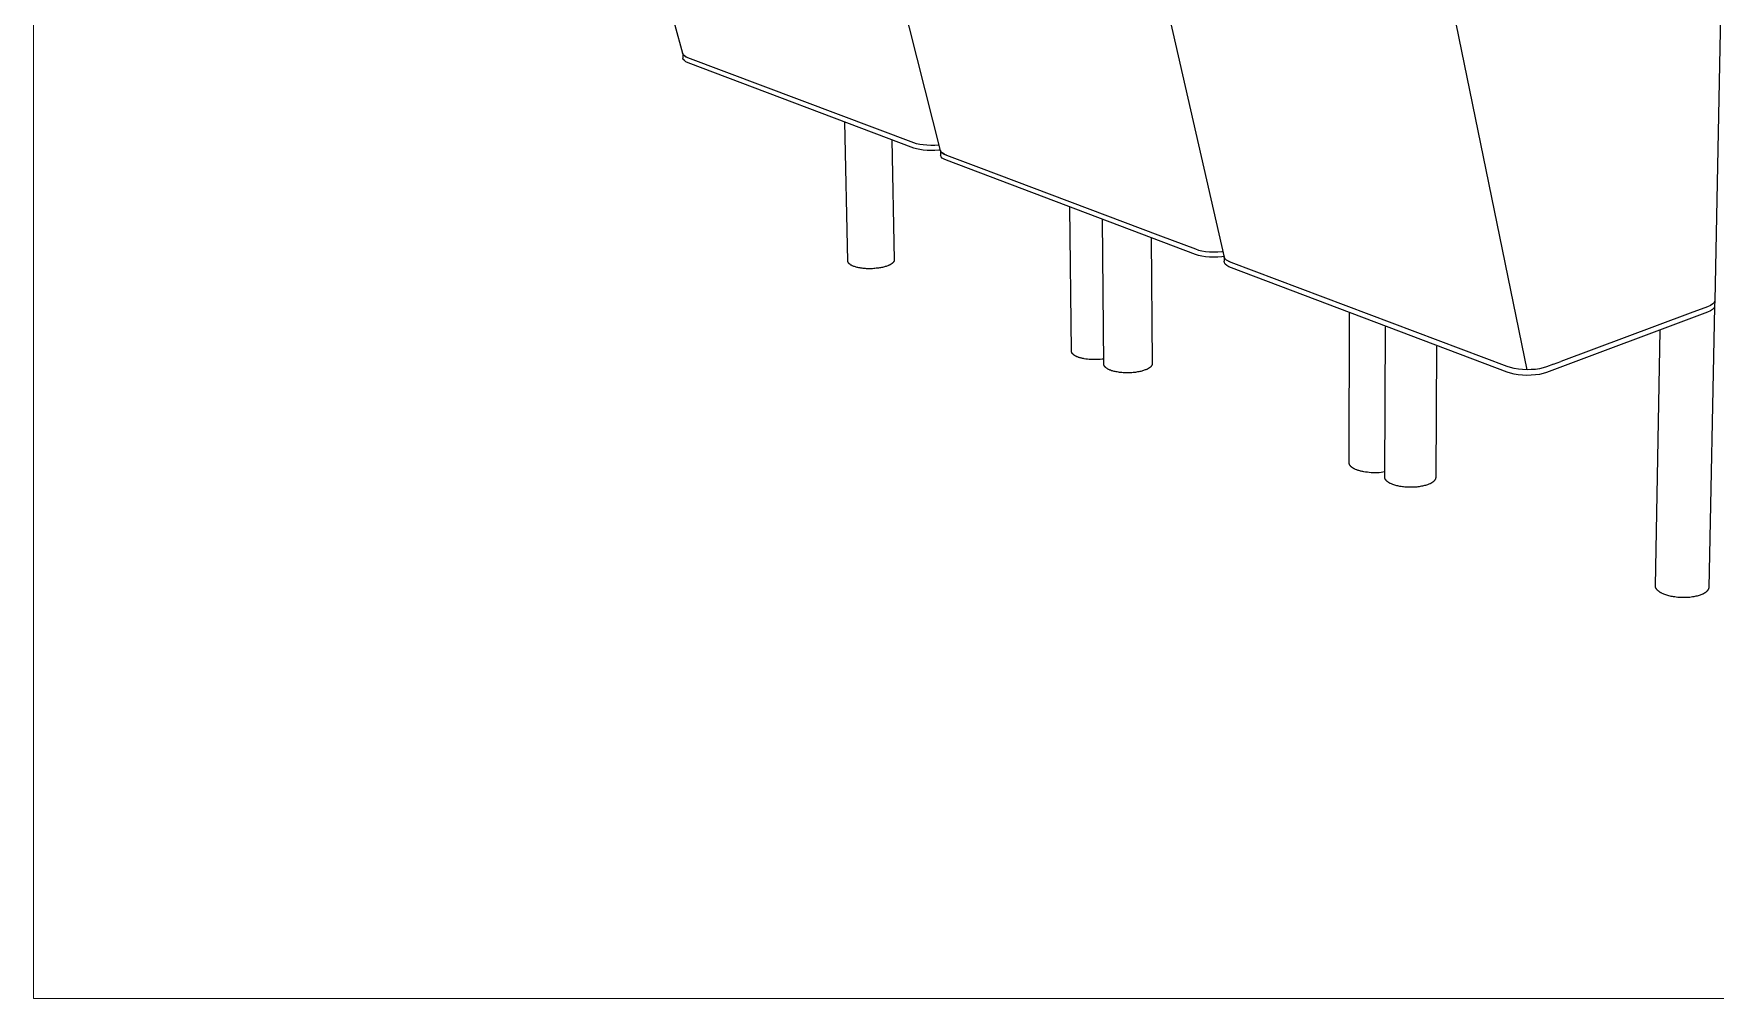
# Model space of a CAD drawing. Header units: millimetres. Extents: x 1422 to 6060, y -58 to 3182.
# Drawn here: x 1422 to 2838, y -58 to 755 of the extents above; entities that cross this region are included whole.
import ezdxf

# ---------------------------------------------------------------- set-up
doc = ezdxf.new("R2010")
doc.units = ezdxf.units.MM
doc.header["$MEASUREMENT"] = 0
doc.layers.add('Domyślny', color=7, linetype='Continuous', true_color=0x000000)
doc.layers.add('Utwórz2D linie widoczne', color=7, linetype='Continuous', true_color=0x000000)

msp = doc.modelspace()

# ---------------------------------------------------------------- linework, layer by layer
at = {"layer": 'Domyślny', "color": 18, "lineweight": 15, "true_color": 0x000000}
for p, q in [((1422.2, -57.9), (1422.2, 3182.1)), ((6055.3, -57.9), (1422.2, -57.9))]:
    msp.add_line(p, q, dxfattribs=at)
at = {"layer": 'Utwórz2D linie widoczne'}
for p, q in [((1968.9, 737.9), (1856.3, 1153.1)), ((2185.8, 656.2), (2077.2, 1088.8)), ((2425, 566.2), (2321.8, 1017.7)), ((2847.8, 1015.2), (2837.9, 529.6)), ((2679.8, 471.5), (2583.6, 942.6)), ((1968.7, 738), (1968.7, 738.4)), ((1969.1, 737), (1968.7, 738)), ((1968.9, 737.9), (1969, 733.8)), ((1969.2, 736.9), (1968.9, 737.9)), ((1969.9, 736), (1969.1, 737)), ((1970.1, 736), (1969.2, 736.9)), ((1969.3, 732.7), (1969, 733.8)), ((1970.2, 731.8), (1969.3, 732.7)), ((1971.2, 735.1), (1969.9, 736)), ((1971.4, 735.1), (1970.1, 736)), ((1971.5, 730.9), (1970.2, 731.8)), ((1973, 734.3), (1971.2, 735.1)), ((1973.2, 734.3), (1971.4, 735.1)), ((1973.3, 730.1), (1971.5, 730.9)), ((1973.2, 734.3), (1973, 734.3)), ((2163.4, 662.6), (1973.2, 734.3)), ((2163.4, 658.2), (1973.3, 730.1)), ((2107.9, 563), (2105.3, 680.2)), ((2144.9, 665.2), (2147, 564.1)), ((2165.7, 661.8), (2163.4, 662.6)), ((2165.8, 657.5), (2163.4, 658.2)), ((2168.4, 661.2), (2165.7, 661.8)), ((2168.5, 656.9), (2165.8, 657.5)), ((2171.3, 660.8), (2168.4, 661.2)), ((2171.4, 656.4), (2168.5, 656.9)), ((2174.5, 660.5), (2171.3, 660.8)), ((2174.6, 656.1), (2171.4, 656.4)), ((2177.8, 660.4), (2174.5, 660.5)), ((2177.9, 656), (2174.6, 656.1)), ((2181.1, 660.4), (2177.8, 660.4)), ((2181.2, 656.1), (2177.9, 656)), ((2184.4, 660.7), (2181.1, 660.4)), ((2184.5, 656.3), (2181.2, 656.1)), ((2184.7, 660.7), (2184.4, 660.7)), ((2185.7, 656.5), (2184.5, 656.3)), ((2185.6, 656.3), (2185.6, 657)), ((2186.2, 655.2), (2185.6, 656.3)), ((2185.8, 656.2), (2185.9, 651.9)), ((2185.8, 656.2), (2186.3, 655.1)), ((2186.4, 650.8), (2185.9, 651.9)), ((2187.2, 654.1), (2186.2, 655.2)), ((2186.3, 655.1), (2187.4, 654.1)), ((2188.7, 653.2), (2187.2, 654.1)), ((2187.4, 654.1), (2188.9, 653.1)), ((2190.7, 652.3), (2188.7, 653.2)), ((2188.9, 653.1), (2190.8, 652.2)), ((2190.8, 652.2), (2190.7, 652.3)), ((2190.8, 652.2), (2218, 642)), ((2187.4, 649.7), (2186.4, 650.8)), ((2189, 648.7), (2187.4, 649.7)), ((2190.9, 647.9), (2189, 648.7)), ((2400.5, 568.6), (2190.9, 647.9)), ((2218, 642), (2371.2, 584.2)), ((2296.1, 487.2), (2294.7, 608.4)), ((2323.4, 476.3), (2322.2, 598)), ((2363.4, 582.4), (2364.2, 476.7)), ((2371.2, 584.2), (2400.5, 573.2)), ((2400.5, 573.2), (2403.1, 572.3)), ((2403.1, 567.8), (2400.5, 568.6)), ((2403.1, 572.3), (2406, 571.7)), ((2406, 567.1), (2403.1, 567.8)), ((2406, 571.7), (2409.1, 571.2)), ((2409.1, 566.7), (2406, 567.1)), ((2409.1, 571.2), (2412.5, 570.9)), ((2412.5, 566.3), (2409.1, 566.7)), ((2412.5, 570.9), (2415.9, 570.7)), ((2415.9, 570.7), (2419.4, 570.8)), ((2419.4, 570.8), (2422.8, 571.1)), ((2422.9, 566.5), (2419.4, 566.3)), ((2422.8, 571.1), (2423.8, 571.2)), ((2424.8, 566.8), (2422.9, 566.5)), ((2424.6, 567.5), (2424.7, 567.6)), ((2424.8, 566.2), (2424.6, 567.5)), ((2424.8, 566.8), (2424.9, 562.9)), ((2107.9, 562.9), (2107.9, 563)), ((2107.9, 562.8), (2107.9, 562.9)), ((2107.9, 562.7), (2107.9, 562.8)), ((2107.9, 562.8), (2107.9, 562.8)), ((2107.9, 562.6), (2107.9, 562.7)), ((2107.9, 562.5), (2107.9, 562.6)), ((2108, 562.5), (2107.9, 562.5)), ((2108, 562.4), (2108, 562.5)), ((2108, 562.3), (2108, 562.4)), ((2108, 562.2), (2108, 562.3)), ((2108.1, 562.1), (2108, 562.2)), ((2108.1, 562), (2108.1, 562.1)), ((2108.1, 562.1), (2108.1, 562.1)), ((2108.2, 561.9), (2108.1, 562)), ((2108.2, 561.8), (2108.2, 561.9)), ((2108.3, 561.7), (2108.2, 561.8)), ((2108.2, 561.8), (2108.2, 561.8)), ((2108.3, 561.6), (2108.3, 561.7)), ((2108.4, 561.5), (2108.3, 561.6)), ((2108.5, 561.4), (2108.4, 561.5)), ((2108.4, 561.5), (2108.4, 561.5)), ((2108.5, 561.3), (2108.5, 561.4)), ((2108.6, 561.3), (2108.5, 561.3)), ((2108.6, 561.2), (2108.6, 561.3)), ((2108.7, 561.1), (2108.6, 561.2)), ((2108.8, 561), (2108.7, 561.1)), ((2108.9, 560.9), (2108.8, 561)), ((2108.8, 561), (2108.8, 561)), ((2109, 560.8), (2108.9, 560.9)), ((2109.2, 560.6), (2109, 560.8)), ((2109, 560.8), (2109, 560.8)), ((2109.3, 560.5), (2109.2, 560.6)), ((2109.5, 560.4), (2109.3, 560.5)), ((2109.7, 560.2), (2109.5, 560.4)), ((2109.8, 560.1), (2109.7, 560.2)), ((2110, 560), (2109.8, 560.1)), ((2110.2, 559.8), (2110, 560)), ((2110.4, 559.7), (2110.2, 559.8)), ((2110.6, 559.6), (2110.4, 559.7)), ((2110.8, 559.5), (2110.6, 559.6)), ((2111, 559.4), (2110.8, 559.5)), ((2111.2, 559.3), (2111, 559.4)), ((2111.5, 559.1), (2111.2, 559.3)), ((2111.9, 558.9), (2111.5, 559.1)), ((2112.4, 558.7), (2111.9, 558.9)), ((2113, 558.5), (2112.4, 558.7)), ((2113.6, 558.3), (2113, 558.5)), ((2114.2, 558.1), (2113.6, 558.3)), ((2114.9, 557.9), (2114.2, 558.1)), ((2115.6, 557.7), (2114.9, 557.9)), ((2116.4, 557.5), (2115.6, 557.7)), ((2117.2, 557.4), (2116.4, 557.5)), ((2118.1, 557.2), (2117.2, 557.4)), ((2118.9, 557.1), (2118.1, 557.2)), ((2119.8, 557), (2118.9, 557.1)), ((2120.7, 556.8), (2119.8, 557)), ((2121.7, 556.8), (2120.7, 556.8)), ((2122.7, 556.7), (2121.7, 556.8)), ((2123.7, 556.6), (2122.7, 556.7)), ((2124.7, 556.6), (2123.7, 556.6)), ((2125.7, 556.6), (2124.7, 556.6)), ((2126.7, 556.6), (2125.7, 556.6)), ((2127.7, 556.6), (2126.7, 556.6)), ((2128.7, 556.6), (2127.7, 556.6)), ((2129.7, 556.7), (2128.7, 556.6)), ((2130.7, 556.8), (2129.7, 556.7)), ((2131.7, 556.9), (2130.7, 556.8)), ((2132.6, 557), (2131.7, 556.9)), ((2133.6, 557.1), (2132.6, 557)), ((2134.5, 557.2), (2133.6, 557.1)), ((2135.4, 557.4), (2134.5, 557.2)), ((2136.2, 557.6), (2135.4, 557.4)), ((2137, 557.7), (2136.2, 557.6)), ((2137.8, 557.9), (2137, 557.7)), ((2138.6, 558.1), (2137.8, 557.9)), ((2139.3, 558.3), (2138.6, 558.1)), ((2140, 558.5), (2139.3, 558.3)), ((2140.7, 558.8), (2140, 558.5)), ((2141.4, 559), (2140.7, 558.8)), ((2142.1, 559.3), (2141.4, 559)), ((2142.4, 559.5), (2142.1, 559.3)), ((2142.8, 559.6), (2142.4, 559.5)), ((2143.1, 559.8), (2142.8, 559.6)), ((2143.4, 559.9), (2143.1, 559.8)), ((2143.7, 560.1), (2143.4, 559.9)), ((2144, 560.3), (2143.7, 560.1)), ((2144.3, 560.4), (2144, 560.3)), ((2144.5, 560.6), (2144.3, 560.4)), ((2144.8, 560.8), (2144.5, 560.6)), ((2145, 561), (2144.8, 560.8)), ((2145.3, 561.1), (2145, 561)), ((2145.4, 561.2), (2145.3, 561.1)), ((2145.5, 561.3), (2145.4, 561.2)), ((2145.6, 561.4), (2145.5, 561.3)), ((2145.7, 561.5), (2145.6, 561.4)), ((2145.8, 561.6), (2145.7, 561.5)), ((2145.9, 561.7), (2145.8, 561.6)), ((2146, 561.8), (2145.9, 561.7)), ((2146.1, 561.9), (2146, 561.8)), ((2146.2, 562.1), (2146.1, 562)), ((2146.1, 562), (2146.1, 561.9)), ((2146.3, 562.2), (2146.2, 562.1)), ((2146.4, 562.3), (2146.3, 562.2)), ((2146.5, 562.5), (2146.4, 562.4)), ((2146.4, 562.4), (2146.4, 562.3)), ((2146.6, 562.6), (2146.5, 562.5)), ((2146.7, 562.8), (2146.6, 562.7)), ((2146.6, 562.7), (2146.6, 562.6)), ((2146.8, 563), (2146.7, 562.9)), ((2146.7, 562.9), (2146.7, 562.8)), ((2146.9, 563.3), (2146.8, 563.2)), ((2146.8, 563.2), (2146.8, 563.2)), ((2146.8, 563.2), (2146.8, 563.1)), ((2146.8, 563.1), (2146.8, 563.1)), ((2146.8, 563.1), (2146.8, 563)), ((2147, 563.7), (2146.9, 563.6)), ((2146.9, 563.6), (2146.9, 563.6)), ((2146.9, 563.6), (2146.9, 563.5)), ((2146.9, 563.5), (2146.9, 563.5)), ((2146.9, 563.5), (2146.9, 563.4)), ((2146.9, 563.4), (2146.9, 563.4)), ((2146.9, 563.4), (2146.9, 563.3)), ((2146.9, 563.3), (2146.9, 563.3)), ((2147, 564.1), (2147, 564)), ((2147, 564), (2147, 564)), ((2147, 564), (2147, 563.9)), ((2147, 563.9), (2147, 563.9)), ((2147, 563.9), (2147, 563.8)), ((2147, 563.8), (2147, 563.8)), ((2147, 563.8), (2147, 563.7)), ((2147, 563.7), (2147, 563.7)), ((2416, 566.2), (2412.5, 566.3)), ((2419.4, 566.3), (2416, 566.2)), ((2425.5, 565), (2424.8, 566.2)), ((2425, 561.6), (2424.9, 562.9)), ((2425.7, 560.4), (2425, 561.6)), ((2426.7, 563.9), (2425.5, 565)), ((2426.9, 559.2), (2425.7, 560.4)), ((2428.5, 562.8), (2426.7, 563.9)), ((2428.7, 558.1), (2426.9, 559.2)), ((2430.6, 561.8), (2428.5, 562.8)), ((2430.8, 561.7), (2428.7, 562.7)), ((2430.9, 557.2), (2428.7, 558.1)), ((2430.8, 561.7), (2430.6, 561.8)), ((2663.1, 474.2), (2430.8, 561.7)), ((2663.1, 469.4), (2430.9, 557.2)), ((2831.9, 524.5), (2817.2, 519)), ((2834.4, 525.6), (2831.9, 524.5)), ((2837.6, 524.4), (2832.8, 288.1)), ((2836.2, 526.9), (2834.4, 525.6)), ((2837.4, 528.2), (2836.2, 526.9)), ((2837.8, 525), (2837.3, 523.6)), ((2837.9, 529.6), (2837.4, 528.2)), ((2837.8, 525), (2837.7, 520.4)), ((2837.9, 529.6), (2837.8, 525)), ((2530, 393.1), (2530.3, 519.2)), ((2831.8, 519.9), (2696.1, 469.2)), ((2817.2, 519), (2708.2, 478.4)), ((2834.3, 521), (2831.8, 519.9)), ((2836.1, 522.2), (2834.3, 521)), ((2837.3, 523.6), (2836.1, 522.2)), ((2560, 381), (2560.6, 507.7)), ((2788, 289.4), (2791.8, 504.5)), ((2296.1, 487.1), (2296.1, 487.2)), ((2296.1, 487), (2296.1, 487.1)), ((2296.1, 486.9), (2296.1, 487)), ((2296.1, 487), (2296.1, 487)), ((2296.2, 486.8), (2296.1, 486.9)), ((2296.2, 486.7), (2296.2, 486.8)), ((2296.2, 486.6), (2296.2, 486.7)), ((2296.2, 486.5), (2296.2, 486.6)), ((2296.2, 486.4), (2296.2, 486.5)), ((2296.3, 486.3), (2296.2, 486.4)), ((2296.3, 486.2), (2296.3, 486.3)), ((2296.4, 486.1), (2296.3, 486.2)), ((2296.3, 486.2), (2296.3, 486.2)), ((2296.4, 486), (2296.4, 486.1)), ((2296.5, 485.9), (2296.4, 486)), ((2296.5, 485.8), (2296.5, 485.9)), ((2296.5, 485.7), (2296.5, 485.8)), ((2296.6, 485.6), (2296.5, 485.7)), ((2296.6, 485.5), (2296.6, 485.6)), ((2296.7, 485.5), (2296.6, 485.5)), ((2296.8, 485.4), (2296.7, 485.5)), ((2296.8, 485.3), (2296.8, 485.4)), ((2296.9, 485.2), (2296.8, 485.3)), ((2297, 485.1), (2296.9, 485.2)), ((2297, 485), (2297, 485.1)), ((2297.1, 485), (2297, 485)), ((2297.2, 484.9), (2297.1, 485)), ((2297.2, 484.8), (2297.2, 484.9)), ((2297.3, 484.7), (2297.2, 484.8)), ((2297.4, 484.6), (2297.3, 484.7)), ((2297.6, 484.5), (2297.4, 484.6)), ((2297.7, 484.3), (2297.6, 484.5)), ((2297.9, 484.2), (2297.7, 484.3)), ((2298.1, 484), (2297.9, 484.2)), ((2298.3, 483.9), (2298.1, 484)), ((2298.5, 483.7), (2298.3, 483.9)), ((2298.7, 483.6), (2298.5, 483.7)), ((2299, 483.4), (2298.7, 483.6)), ((2299.2, 483.3), (2299, 483.4)), ((2299.4, 483.2), (2299.2, 483.3)), ((2299.7, 483), (2299.4, 483.2)), ((2299.9, 482.9), (2299.7, 483)), ((2300.2, 482.8), (2299.9, 482.9)), ((2300.7, 482.5), (2300.2, 482.8)), ((2301.3, 482.3), (2300.7, 482.5)), ((2301.7, 482.1), (2301.3, 482.3)), ((2302.2, 481.9), (2301.7, 482.1)), ((2302.7, 481.8), (2302.2, 481.9)), ((2303.2, 481.6), (2302.7, 481.8)), ((2303.8, 481.4), (2303.2, 481.6)), ((2603.6, 491.4), (2602.9, 380.7)), ((2304.3, 481.3), (2303.8, 481.4)), ((2304.9, 481.1), (2304.3, 481.3)), ((2305.5, 481), (2304.9, 481.1)), ((2306.2, 480.9), (2305.5, 481)), ((2306.8, 480.7), (2306.2, 480.9)), ((2308.2, 480.5), (2306.8, 480.7)), ((2309.6, 480.3), (2308.2, 480.5)), ((2311.1, 480.2), (2309.6, 480.3)), ((2312.6, 480), (2311.1, 480.2)), ((2314.2, 480), (2312.6, 480)), ((2315.7, 480), (2314.2, 480)), ((2317.3, 480), (2315.7, 480)), ((2318.9, 480), (2317.3, 480)), ((2320.4, 480.2), (2318.9, 480)), ((2321.9, 480.3), (2320.4, 480.2)), ((2323.3, 480.5), (2321.9, 480.3)), ((2323.4, 476.2), (2323.4, 476.3)), ((2323.4, 476.1), (2323.4, 476.2)), ((2323.4, 476), (2323.4, 476.1)), ((2323.4, 475.9), (2323.4, 476)), ((2323.4, 475.8), (2323.4, 475.9)), ((2323.4, 475.7), (2323.4, 475.8)), ((2323.5, 475.6), (2323.4, 475.7)), ((2323.5, 475.5), (2323.5, 475.6)), ((2323.5, 475.4), (2323.5, 475.5)), ((2323.5, 475.3), (2323.5, 475.4)), ((2323.6, 475.3), (2323.5, 475.3)), ((2323.6, 475.2), (2323.6, 475.3)), ((2323.6, 475.1), (2323.6, 475.2)), ((2323.7, 475), (2323.6, 475.1)), ((2323.7, 474.9), (2323.7, 475)), ((2323.8, 474.8), (2323.7, 474.9)), ((2323.8, 474.7), (2323.8, 474.8)), ((2323.9, 474.6), (2323.8, 474.7)), ((2323.9, 474.5), (2323.9, 474.6)), ((2324, 474.5), (2323.9, 474.5)), ((2324, 474.4), (2324, 474.5)), ((2324.1, 474.3), (2324, 474.4)), ((2324.2, 474.2), (2324.1, 474.3)), ((2324.2, 474.1), (2324.2, 474.2)), ((2324.3, 474), (2324.2, 474.1)), ((2324.4, 473.9), (2324.3, 474)), ((2324.5, 473.8), (2324.4, 473.9)), ((2324.4, 473.9), (2324.4, 473.9)), ((2324.6, 473.7), (2324.5, 473.8)), ((2324.7, 473.6), (2324.6, 473.7)), ((2324.9, 473.4), (2324.7, 473.6)), ((2325, 473.3), (2324.9, 473.4)), ((2325.2, 473.1), (2325, 473.3)), ((2325.4, 473), (2325.2, 473.1)), ((2325.6, 472.8), (2325.4, 473)), ((2325.8, 472.7), (2325.6, 472.8)), ((2326.1, 472.5), (2325.8, 472.7)), ((2326.3, 472.4), (2326.1, 472.5)), ((2326.5, 472.2), (2326.3, 472.4)), ((2326.8, 472.1), (2326.5, 472.2)), ((2327, 472), (2326.8, 472.1)), ((2327.3, 471.8), (2327, 472)), ((2327.5, 471.7), (2327.3, 471.8)), ((2328.1, 471.5), (2327.5, 471.7)), ((2328.6, 471.2), (2328.1, 471.5)), ((2329.3, 471), (2328.6, 471.2)), ((2329.9, 470.7), (2329.3, 471)), ((2330.6, 470.5), (2329.9, 470.7)), ((2331.4, 470.3), (2330.6, 470.5)), ((2332.2, 470.1), (2331.4, 470.3)), ((2333, 469.9), (2332.2, 470.1)), ((2333.9, 469.7), (2333, 469.9)), ((2334.7, 469.6), (2333.9, 469.7)), ((2335.7, 469.4), (2334.7, 469.6)), ((2336.6, 469.3), (2335.7, 469.4)), ((2337.6, 469.2), (2336.6, 469.3)), ((2338.6, 469.1), (2337.6, 469.2)), ((2339.6, 469), (2338.6, 469.1)), ((2340.7, 468.9), (2339.6, 469)), ((2341.7, 468.9), (2340.7, 468.9)), ((2342.8, 468.9), (2341.7, 468.9)), ((2343.9, 468.9), (2342.8, 468.9)), ((2344.9, 468.9), (2343.9, 468.9)), ((2346, 468.9), (2344.9, 468.9)), ((2347, 469), (2346, 468.9)), ((2348, 469.1), (2347, 469)), ((2349, 469.2), (2348, 469.1)), ((2350, 469.3), (2349, 469.2)), ((2351, 469.4), (2350, 469.3)), ((2351.9, 469.6), (2351, 469.4)), ((2352.8, 469.7), (2351.9, 469.6)), ((2353.7, 469.9), (2352.8, 469.7)), ((2354.6, 470.1), (2353.7, 469.9)), ((2355.4, 470.3), (2354.6, 470.1)), ((2356.1, 470.5), (2355.4, 470.3)), ((2356.9, 470.8), (2356.1, 470.5)), ((2357.5, 471), (2356.9, 470.8)), ((2358.2, 471.3), (2357.5, 471)), ((2358.9, 471.5), (2358.2, 471.3)), ((2359.3, 471.7), (2358.9, 471.5)), ((2359.6, 471.8), (2359.3, 471.7)), ((2359.9, 472), (2359.6, 471.8)), ((2360.2, 472.1), (2359.9, 472)), ((2360.5, 472.3), (2360.2, 472.1)), ((2360.8, 472.4), (2360.5, 472.3)), ((2361.1, 472.6), (2360.8, 472.4)), ((2361.4, 472.8), (2361.1, 472.6)), ((2361.6, 473), (2361.4, 472.8)), ((2361.9, 473.1), (2361.6, 473)), ((2362.1, 473.3), (2361.9, 473.1)), ((2362.3, 473.5), (2362.1, 473.3)), ((2362.6, 473.7), (2362.3, 473.5)), ((2362.7, 473.8), (2362.6, 473.7)), ((2362.8, 473.9), (2362.7, 473.8)), ((2362.9, 474), (2362.8, 473.9)), ((2363, 474.1), (2362.9, 474)), ((2363.1, 474.2), (2363, 474.1)), ((2363.2, 474.3), (2363.1, 474.2)), ((2363.3, 474.5), (2363.2, 474.4)), ((2363.2, 474.4), (2363.2, 474.3)), ((2363.4, 474.6), (2363.3, 474.5)), ((2363.5, 474.7), (2363.4, 474.6)), ((2363.6, 474.9), (2363.5, 474.8)), ((2363.5, 474.8), (2363.5, 474.7)), ((2363.7, 475), (2363.6, 474.9)), ((2363.8, 475.2), (2363.7, 475.1)), ((2363.7, 475.1), (2363.7, 475)), ((2363.9, 475.3), (2363.8, 475.2)), ((2364, 475.6), (2363.9, 475.5)), ((2363.9, 475.5), (2363.9, 475.4)), ((2363.9, 475.4), (2363.9, 475.3)), ((2364.1, 475.8), (2364, 475.7)), ((2364, 475.7), (2364, 475.6)), ((2364.2, 476.1), (2364.1, 476)), ((2364.1, 476), (2364.1, 475.9)), ((2364.1, 475.9), (2364.1, 475.8)), ((2364.2, 476.7), (2364.2, 476.7)), ((2364.2, 476.7), (2364.2, 476.6)), ((2364.2, 476.6), (2364.2, 476.6)), ((2364.2, 476.6), (2364.2, 476.5)), ((2364.2, 476.5), (2364.2, 476.5)), ((2364.2, 476.5), (2364.2, 476.4)), ((2364.2, 476.4), (2364.2, 476.4)), ((2364.2, 476.4), (2364.2, 476.3)), ((2364.2, 476.3), (2364.2, 476.3)), ((2364.2, 476.3), (2364.2, 476.2)), ((2364.2, 476.2), (2364.2, 476.2)), ((2364.2, 476.2), (2364.2, 476.1)), ((2665.9, 473.3), (2663.1, 474.2)), ((2665.9, 468.5), (2663.1, 469.4)), ((2669.1, 472.5), (2665.9, 473.3)), ((2669, 467.8), (2665.9, 468.5)), ((2672.4, 467.2), (2669, 467.8)), ((2672.5, 472), (2669.1, 472.5)), ((2676.1, 471.6), (2672.5, 472)), ((2679.8, 471.5), (2676.1, 471.6)), ((2683.4, 471.6), (2679.8, 471.5)), ((2687, 471.8), (2683.4, 471.6)), ((2690.3, 467.6), (2686.9, 467.1)), ((2690.3, 472.3), (2687, 471.8)), ((2693.4, 473), (2690.3, 472.3)), ((2693.4, 468.3), (2690.3, 467.6)), ((2696.2, 473.9), (2693.4, 473)), ((2696.1, 469.2), (2693.4, 468.3)), ((2702.2, 476.1), (2696.2, 473.9)), ((2702.2, 476.1), (2708.2, 478.4)), ((2676, 466.9), (2672.4, 467.2)), ((2679.7, 466.7), (2676, 466.9)), ((2683.4, 466.8), (2679.7, 466.7)), ((2686.9, 467.1), (2683.4, 466.8)), ((2530, 393), (2530, 393.1)), ((2530, 392.9), (2530, 393)), ((2530, 392.8), (2530, 392.9)), ((2530.1, 392.7), (2530, 392.8)), ((2530.1, 392.6), (2530.1, 392.7)), ((2530.1, 392.5), (2530.1, 392.6)), ((2530.1, 392.4), (2530.1, 392.5)), ((2530.1, 392.3), (2530.1, 392.4)), ((2530.2, 392.2), (2530.1, 392.3)), ((2530.2, 392.1), (2530.2, 392.2)), ((2530.2, 392), (2530.2, 392.1)), ((2530.3, 391.8), (2530.2, 392)), ((2530.3, 391.7), (2530.3, 391.8)), ((2530.4, 391.6), (2530.3, 391.7)), ((2530.4, 391.5), (2530.4, 391.6)), ((2530.5, 391.4), (2530.4, 391.5)), ((2530.5, 391.3), (2530.5, 391.4)), ((2530.6, 391.2), (2530.5, 391.3)), ((2530.6, 391.1), (2530.6, 391.2)), ((2530.7, 391), (2530.6, 391.1)), ((2530.8, 390.9), (2530.7, 391)), ((2530.8, 390.8), (2530.8, 390.9)), ((2530.9, 390.7), (2530.8, 390.8)), ((2531, 390.6), (2530.9, 390.7)), ((2531.1, 390.5), (2531, 390.6)), ((2531.2, 390.4), (2531.1, 390.5)), ((2531.3, 390.3), (2531.2, 390.4)), ((2531.3, 390.2), (2531.3, 390.3)), ((2531.4, 390.1), (2531.3, 390.2)), ((2531.5, 390), (2531.4, 390.1)), ((2531.7, 389.8), (2531.5, 390)), ((2531.9, 389.7), (2531.7, 389.8)), ((2532.2, 389.5), (2531.9, 389.7)), ((2532.4, 389.3), (2532.2, 389.5)), ((2532.6, 389.1), (2532.4, 389.3)), ((2532.9, 388.9), (2532.6, 389.1)), ((2533.1, 388.8), (2532.9, 388.9)), ((2533.4, 388.6), (2533.1, 388.8)), ((2533.7, 388.4), (2533.4, 388.6)), ((2533.9, 388.3), (2533.7, 388.4)), ((2534.2, 388.1), (2533.9, 388.3)), ((2534.5, 388), (2534.2, 388.1)), ((2534.8, 387.8), (2534.5, 388)), ((2535.4, 387.5), (2534.8, 387.8)), ((2536.1, 387.3), (2535.4, 387.5)), ((2536.6, 387.1), (2536.1, 387.3)), ((2537.1, 386.9), (2536.6, 387.1)), ((2537.7, 386.7), (2537.1, 386.9)), ((2538.3, 386.5), (2537.7, 386.7)), ((2538.9, 386.3), (2538.3, 386.5)), ((2539.5, 386.1), (2538.9, 386.3)), ((2540.2, 386), (2539.5, 386.1)), ((2540.9, 385.8), (2540.2, 386)), ((2541.6, 385.7), (2540.9, 385.8)), ((2542.3, 385.5), (2541.6, 385.7)), ((2543.8, 385.3), (2542.3, 385.5)), ((2545.4, 385.1), (2543.8, 385.3)), ((2547, 384.9), (2545.4, 385.1)), ((2548.6, 384.8), (2547, 384.9)), ((2550.3, 384.7), (2548.6, 384.8)), ((2552, 384.7), (2550.3, 384.7)), ((2553.7, 384.7), (2552, 384.7)), ((2555.4, 384.8), (2553.7, 384.7)), ((2557, 385), (2555.4, 384.8)), ((2558.5, 385.2), (2557, 385)), ((2560.1, 385.4), (2558.5, 385.2)), ((2560, 380.9), (2560, 381)), ((2560, 380.8), (2560, 380.9)), ((2560.1, 380.7), (2560, 380.8)), ((2560.1, 380.6), (2560.1, 380.7)), ((2560.1, 380.5), (2560.1, 380.6)), ((2560.1, 380.4), (2560.1, 380.5)), ((2560.1, 380.3), (2560.1, 380.4)), ((2560.1, 380.2), (2560.1, 380.3)), ((2560.2, 380.1), (2560.1, 380.2)), ((2560.2, 380), (2560.2, 380.1)), ((2560.2, 379.9), (2560.2, 380)), ((2560.3, 379.8), (2560.2, 379.9)), ((2560.3, 379.6), (2560.3, 379.8)), ((2560.4, 379.5), (2560.3, 379.6)), ((2560.4, 379.4), (2560.4, 379.5)), ((2560.5, 379.3), (2560.4, 379.4)), ((2560.5, 379.2), (2560.5, 379.3)), ((2560.6, 379.1), (2560.5, 379.2)), ((2560.7, 379), (2560.6, 379.1)), ((2560.7, 378.9), (2560.7, 379)), ((2560.8, 378.8), (2560.7, 378.9)), ((2560.9, 378.7), (2560.8, 378.8)), ((2560.9, 378.6), (2560.9, 378.7)), ((2561, 378.5), (2560.9, 378.6)), ((2561.1, 378.4), (2561, 378.5)), ((2561.2, 378.3), (2561.1, 378.4)), ((2561.3, 378.2), (2561.2, 378.3)), ((2561.4, 378.1), (2561.3, 378.2)), ((2561.5, 378), (2561.4, 378.1)), ((2561.6, 377.9), (2561.5, 378)), ((2561.8, 377.7), (2561.6, 377.9)), ((2562, 377.5), (2561.8, 377.7)), ((2562.2, 377.3), (2562, 377.5)), ((2562.4, 377.1), (2562.2, 377.3)), ((2562.7, 377), (2562.4, 377.1)), ((2562.9, 376.8), (2562.7, 377)), ((2563.2, 376.6), (2562.9, 376.8)), ((2563.5, 376.4), (2563.2, 376.6)), ((2563.7, 376.3), (2563.5, 376.4)), ((2564, 376.1), (2563.7, 376.3)), ((2564.3, 376), (2564, 376.1)), ((2564.6, 375.8), (2564.3, 376)), ((2564.9, 375.6), (2564.6, 375.8)), ((2565.6, 375.4), (2564.9, 375.6)), ((2566.2, 375.1), (2565.6, 375.4)), ((2566.9, 374.8), (2566.2, 375.1)), ((2567.6, 374.6), (2566.9, 374.8)), ((2568.4, 374.3), (2567.6, 374.6)), ((2569.2, 374.1), (2568.4, 374.3)), ((2570.1, 373.8), (2569.2, 374.1)), ((2571, 373.6), (2570.1, 373.8)), ((2571.9, 373.4), (2571, 373.6)), ((2572.8, 373.2), (2571.9, 373.4)), ((2573.8, 373.1), (2572.8, 373.2)), ((2574.9, 372.9), (2573.8, 373.1)), ((2575.9, 372.8), (2574.9, 372.9)), ((2577, 372.7), (2575.9, 372.8)), ((2578.1, 372.6), (2577, 372.7)), ((2579.2, 372.5), (2578.1, 372.6)), ((2580.3, 372.5), (2579.2, 372.5)), ((2581.4, 372.5), (2580.3, 372.5)), ((2582.5, 372.5), (2581.4, 372.5)), ((2583.6, 372.5), (2582.5, 372.5)), ((2584.7, 372.5), (2583.6, 372.5)), ((2585.8, 372.6), (2584.7, 372.5)), ((2586.9, 372.7), (2585.8, 372.6)), ((2587.9, 372.8), (2586.9, 372.7)), ((2588.9, 372.9), (2587.9, 372.8)), ((2589.9, 373.1), (2588.9, 372.9)), ((2590.9, 373.3), (2589.9, 373.1)), ((2591.8, 373.5), (2590.9, 373.3)), ((2592.7, 373.7), (2591.8, 373.5)), ((2593.6, 373.9), (2592.7, 373.7)), ((2594.4, 374.1), (2593.6, 373.9)), ((2595.2, 374.3), (2594.4, 374.1)), ((2595.9, 374.6), (2595.2, 374.3)), ((2596.6, 374.8), (2595.9, 374.6)), ((2597.2, 375.1), (2596.6, 374.8)), ((2597.9, 375.4), (2597.2, 375.1)), ((2598.2, 375.5), (2597.9, 375.4)), ((2598.5, 375.7), (2598.2, 375.5)), ((2598.8, 375.8), (2598.5, 375.7)), ((2599.1, 376), (2598.8, 375.8)), ((2599.4, 376.2), (2599.1, 376)), ((2599.6, 376.3), (2599.4, 376.2)), ((2599.9, 376.5), (2599.6, 376.3)), ((2600.2, 376.7), (2599.9, 376.5)), ((2600.4, 376.8), (2600.2, 376.7)), ((2600.7, 377), (2600.4, 376.8)), ((2600.9, 377.2), (2600.7, 377)), ((2601.1, 377.4), (2600.9, 377.2)), ((2601.2, 377.5), (2601.1, 377.4)), ((2601.3, 377.6), (2601.2, 377.5)), ((2601.4, 377.7), (2601.3, 377.6)), ((2601.5, 377.8), (2601.4, 377.7)), ((2601.6, 377.9), (2601.5, 377.8)), ((2601.7, 378), (2601.6, 377.9)), ((2601.8, 378.1), (2601.7, 378)), ((2601.9, 378.2), (2601.8, 378.1)), ((2602, 378.4), (2601.9, 378.3)), ((2601.9, 378.3), (2601.9, 378.2)), ((2602.1, 378.5), (2602, 378.4)), ((2602.2, 378.6), (2602.1, 378.5)), ((2602.3, 378.8), (2602.2, 378.7)), ((2602.2, 378.7), (2602.2, 378.6)), ((2602.4, 379), (2602.3, 378.9)), ((2602.3, 378.9), (2602.3, 378.8)), ((2602.5, 379.1), (2602.4, 379)), ((2602.6, 379.3), (2602.5, 379.2)), ((2602.5, 379.2), (2602.5, 379.1)), ((2602.7, 379.6), (2602.6, 379.5)), ((2602.6, 379.5), (2602.6, 379.4)), ((2602.6, 379.4), (2602.6, 379.3)), ((2602.8, 380), (2602.7, 379.8)), ((2602.7, 379.8), (2602.7, 379.7)), ((2602.7, 379.7), (2602.7, 379.6)), ((2602.9, 380.4), (2602.8, 380.3)), ((2602.8, 380.3), (2602.8, 380.2)), ((2602.8, 380.2), (2602.8, 380.1)), ((2602.8, 380.1), (2602.8, 380)), ((2602.9, 380.7), (2602.9, 380.6)), ((2602.9, 380.6), (2602.9, 380.5)), ((2602.9, 380.5), (2602.9, 380.4)), ((2788, 289.3), (2788, 289.4)), ((2788, 289.2), (2788, 289.3)), ((2788, 289), (2788, 289.2)), ((2788, 288.9), (2788, 289)), ((2788, 288.8), (2788, 288.9)), ((2788, 288.7), (2788, 288.8)), ((2788, 288.5), (2788, 288.7)), ((2788.1, 288.4), (2788, 288.5)), ((2788.1, 288.3), (2788.1, 288.4)), ((2788.1, 288.2), (2788.1, 288.3)), ((2788.2, 288), (2788.1, 288.2)), ((2788.2, 287.9), (2788.2, 288)), ((2788.3, 287.8), (2788.2, 287.9)), ((2788.3, 287.7), (2788.3, 287.8)), ((2788.4, 287.5), (2788.3, 287.7)), ((2788.5, 287.4), (2788.4, 287.5)), ((2788.5, 287.3), (2788.5, 287.4)), ((2788.6, 287.2), (2788.5, 287.3)), ((2788.7, 287), (2788.6, 287.2)), ((2788.7, 286.9), (2788.7, 287)), ((2788.8, 286.8), (2788.7, 286.9)), ((2788.9, 286.7), (2788.8, 286.8)), ((2789, 286.6), (2788.9, 286.7)), ((2789.1, 286.4), (2789, 286.6)), ((2789.2, 286.3), (2789.1, 286.4)), ((2789.3, 286.2), (2789.2, 286.3)), ((2789.4, 286.1), (2789.3, 286.2)), ((2789.5, 286), (2789.4, 286.1)), ((2789.6, 285.9), (2789.5, 286)), ((2789.7, 285.7), (2789.6, 285.9)), ((2789.8, 285.6), (2789.7, 285.7)), ((2789.9, 285.5), (2789.8, 285.6)), ((2790.2, 285.3), (2789.9, 285.5)), ((2790.5, 285.1), (2790.2, 285.3)), ((2790.7, 284.9), (2790.5, 285.1)), ((2791, 284.6), (2790.7, 284.9)), ((2791.3, 284.4), (2791, 284.6)), ((2791.6, 284.2), (2791.3, 284.4)), ((2791.9, 284), (2791.6, 284.2)), ((2792.3, 283.8), (2791.9, 284)), ((2792.6, 283.6), (2792.3, 283.8)), ((2792.9, 283.5), (2792.6, 283.6)), ((2793.3, 283.3), (2792.9, 283.5)), ((2793.6, 283.1), (2793.3, 283.3)), ((2829.3, 283.3), (2829, 283.2)), ((2829.5, 283.5), (2829.3, 283.3)), ((2829.8, 283.7), (2829.5, 283.5)), ((2830, 283.9), (2829.8, 283.7)), ((2830.3, 284), (2830, 283.9)), ((2830.5, 284.2), (2830.3, 284)), ((2830.7, 284.4), (2830.5, 284.2)), ((2830.9, 284.6), (2830.7, 284.4)), ((2831.1, 284.8), (2830.9, 284.6)), ((2831.3, 285), (2831.1, 284.8)), ((2831.4, 285.1), (2831.3, 285)), ((2831.5, 285.2), (2831.4, 285.1)), ((2831.6, 285.3), (2831.5, 285.2)), ((2831.7, 285.4), (2831.6, 285.3)), ((2831.8, 285.5), (2831.7, 285.4)), ((2831.9, 285.7), (2831.8, 285.6)), ((2831.8, 285.6), (2831.8, 285.5)), ((2832, 285.8), (2831.9, 285.7)), ((2832.1, 285.9), (2832, 285.8)), ((2832.2, 286.1), (2832.1, 286)), ((2832.1, 286), (2832.1, 285.9)), ((2832.3, 286.3), (2832.2, 286.2)), ((2832.2, 286.2), (2832.2, 286.1)), ((2832.4, 286.4), (2832.3, 286.3)), ((2832.5, 286.6), (2832.4, 286.5)), ((2832.4, 286.5), (2832.4, 286.4)), ((2832.6, 286.9), (2832.5, 286.8)), ((2832.5, 286.8), (2832.5, 286.7)), ((2832.5, 286.7), (2832.5, 286.6)), ((2832.7, 287.1), (2832.6, 287)), ((2832.6, 287), (2832.6, 286.9)), ((2832.8, 287.6), (2832.7, 287.5)), ((2832.7, 287.5), (2832.7, 287.4)), ((2832.7, 287.4), (2832.7, 287.3)), ((2832.7, 287.3), (2832.7, 287.1)), ((2832.8, 288.1), (2832.8, 288)), ((2832.8, 288), (2832.8, 287.9)), ((2832.8, 287.9), (2832.8, 287.8)), ((2832.8, 287.8), (2832.8, 287.7)), ((2832.8, 287.7), (2832.8, 287.6)), ((2794.4, 282.8), (2793.6, 283.1)), ((2795.1, 282.4), (2794.4, 282.8)), ((2795.9, 282.1), (2795.1, 282.4)), ((2796.7, 281.9), (2795.9, 282.1)), ((2797.5, 281.6), (2796.7, 281.9)), ((2798.4, 281.3), (2797.5, 281.6)), ((2799.3, 281.1), (2798.4, 281.3)), ((2800.3, 280.8), (2799.3, 281.1)), ((2801.3, 280.6), (2800.3, 280.8)), ((2802.3, 280.4), (2801.3, 280.6)), ((2803.3, 280.2), (2802.3, 280.4)), ((2804.4, 280.1), (2803.3, 280.2)), ((2805.5, 279.9), (2804.4, 280.1)), ((2806.7, 279.8), (2805.5, 279.9)), ((2807.8, 279.7), (2806.7, 279.8)), ((2809, 279.7), (2807.8, 279.7)), ((2810.1, 279.6), (2809, 279.7)), ((2811.3, 279.6), (2810.1, 279.6)), ((2812.5, 279.6), (2811.3, 279.6)), ((2813.6, 279.6), (2812.5, 279.6)), ((2814.8, 279.7), (2813.6, 279.6)), ((2815.9, 279.7), (2814.8, 279.7)), ((2817, 279.8), (2815.9, 279.7)), ((2818.1, 280), (2817, 279.8)), ((2819.1, 280.1), (2818.1, 280)), ((2820.2, 280.3), (2819.1, 280.1)), ((2821.1, 280.5), (2820.2, 280.3)), ((2822.1, 280.7), (2821.1, 280.5)), ((2823, 280.9), (2822.1, 280.7)), ((2823.9, 281.1), (2823, 280.9)), ((2824.7, 281.4), (2823.9, 281.1)), ((2825.5, 281.6), (2824.7, 281.4)), ((2826.2, 281.9), (2825.5, 281.6)), ((2826.9, 282.2), (2826.2, 281.9)), ((2827.5, 282.4), (2826.9, 282.2)), ((2827.8, 282.6), (2827.5, 282.4)), ((2828.1, 282.7), (2827.8, 282.6)), ((2828.4, 282.9), (2828.1, 282.7)), ((2828.7, 283), (2828.4, 282.9)), ((2829, 283.2), (2828.7, 283))]:
    msp.add_line(p, q, dxfattribs=at)

doc.saveas('drawing.dxf')
